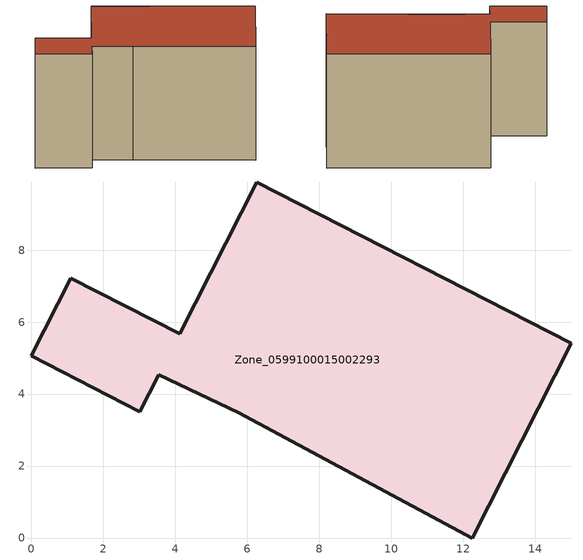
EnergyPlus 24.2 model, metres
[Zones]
Zone_0599100015002293
 floor ground (C_G): 6.27,9.89 15,5.41 12.26,0 5.77,3.48 3.54,4.54 3.02,3.51 0,5.06 1.1,7.22 4.13,5.67 z1.08
 wall outside (C_F): 15,5.41 6.27,9.89 4.13,5.67 1.1,7.22 0,5.06 3.02,3.51 3.54,4.54 5.77,3.48 12.26,0 15,5.41 z1.08:8.51
 roof outside (C_R): 12.26,0 15,5.41 6.27,9.89 4.13,5.67 1.1,7.22 0,5.06 3.02,3.51 3.54,4.54 5.77,3.48 z8.51
[BUILDING]
Pand.0599100015002293: North Axis=0; Terrain=City; Loads Convergence Tolerance Value=0.04; Temperature Convergence Tolerance Value=0.4; Solar Distribution=FullExterior; Maximum Number of Warmup Days=25; Minimum Number of Warmup Days=1
[Site:Location]
Rotterdam.The.Hague.AP_ZH_NLD Design_Conditions: Latitude=51.96; Longitude=4.45; Time Zone=1; Elevation=-4.5
[SITE:GROUNDTEMPERATURE:BUILDINGSURFACE]
18, 18, 18, 18, 18, 18, 18, 18, 18, 18, 18, 18
[MATERIAL] Thermal Absorptance=0.9; Solar Absorptance=0.7; Visible Absorptance=0.7
Name | Roughness | Thickness | Conductivity | Density | Specific Heat
G.TI.1946-1964 | MediumSmooth | 0.15 | 1 | 540 | 1210
F.TI.1946-1964 | Rough | 0.3 | 0.857143 | 1920 | 840
R.TI.1946-1964 | MediumRough | 0.2 | 0.277778 | 1500 | 1000
[CONSTRUCTION]
C_G: G.TI.1946-1964
C_F: F.TI.1946-1964
C_R: R.TI.1946-1964
[ZONE]
Zone_0599100015002293: Type=1; Multiplier=1; Ceiling Height=Autocalculate; Volume=Autocalculate; Floor Area=autocalculate; Part of Total Floor Area=Yes
[ZONEINFILTRATION:DESIGNFLOWRATE]
Infil_Zone_0599100015002293: Zone or ZoneList or Space or SpaceList=Zone_0599100015002293; Schedule=AlwaysOn; Design Flow Rate Calculation Method=Flow/Area; Flow Rate per Floor Area=0.003; Constant Term Coefficient=1; Temperature Term Coefficient=0; Velocity Term Coefficient=0; Velocity Squared Term Coefficient=0
[HVACTEMPLATE:ZONE:IDEALLOADSAIRSYSTEM]
Zone_0599100015002293: Maximum Heating Supply Air Temperature=50; Minimum Cooling Supply Air Temperature=13; Maximum Heating Supply Air Humidity Ratio=0.0156; Minimum Cooling Supply Air Humidity Ratio=0.0077; Heating Limit=NoLimit; Cooling Limit=NoLimit; Dehumidification Control Type=ConstantSensibleHeatRatio; Cooling Sensible Heat Ratio=0.7; Dehumidification Setpoint=60; Humidification Control Type=None; Humidification Setpoint=30; Outdoor Air Method=None; Outdoor Air Flow Rate per Person=0.00944; Outdoor Air Flow Rate per Zone Floor Area=0; Outdoor Air Flow Rate per Zone=0; Demand Controlled Ventilation Type=None; Outdoor Air Economizer Type=NoEconomizer; Heat Recovery Type=None; Sensible Heat Recovery Effectiveness=0.7; Latent Heat Recovery Effectiveness=0.65
[ZONECONTROL:THERMOSTAT]
ThermostatControl_Zone_0599100015002293: Zone or ZoneList=Zone_0599100015002293; Control Type Schedule=DualSetpointControlType; Control 1=Thermostat_Zone_0599100015002293; Temperature Difference Between Cutout And Setpoint=0
[THERMOSTATSETPOINT:DUALSETPOINT]
Thermostat_Zone_0599100015002293: Heating Setpoint Temperature Schedule=HeatingSetpoint_Zone_0599100015002293; Cooling Setpoint Temperature Schedule=CoolingSetpoint_Zone_0599100015002293
[SCHEDULE:COMPACT]
HeatingSetpoint_Zone_0599100015002293: Through: 12/31, For: AllDays, Until: 24:00, 21
CoolingSetpoint_Zone_0599100015002293: Through: 12/31, For: AllDays, Until: 24:00, 24
DualSetpointControlType: Through: 12/31, For: AllDays, Until: 24:00, 4
AlwaysOn: Through: 12/31, For: AllDays, Until: 24:00, 1
